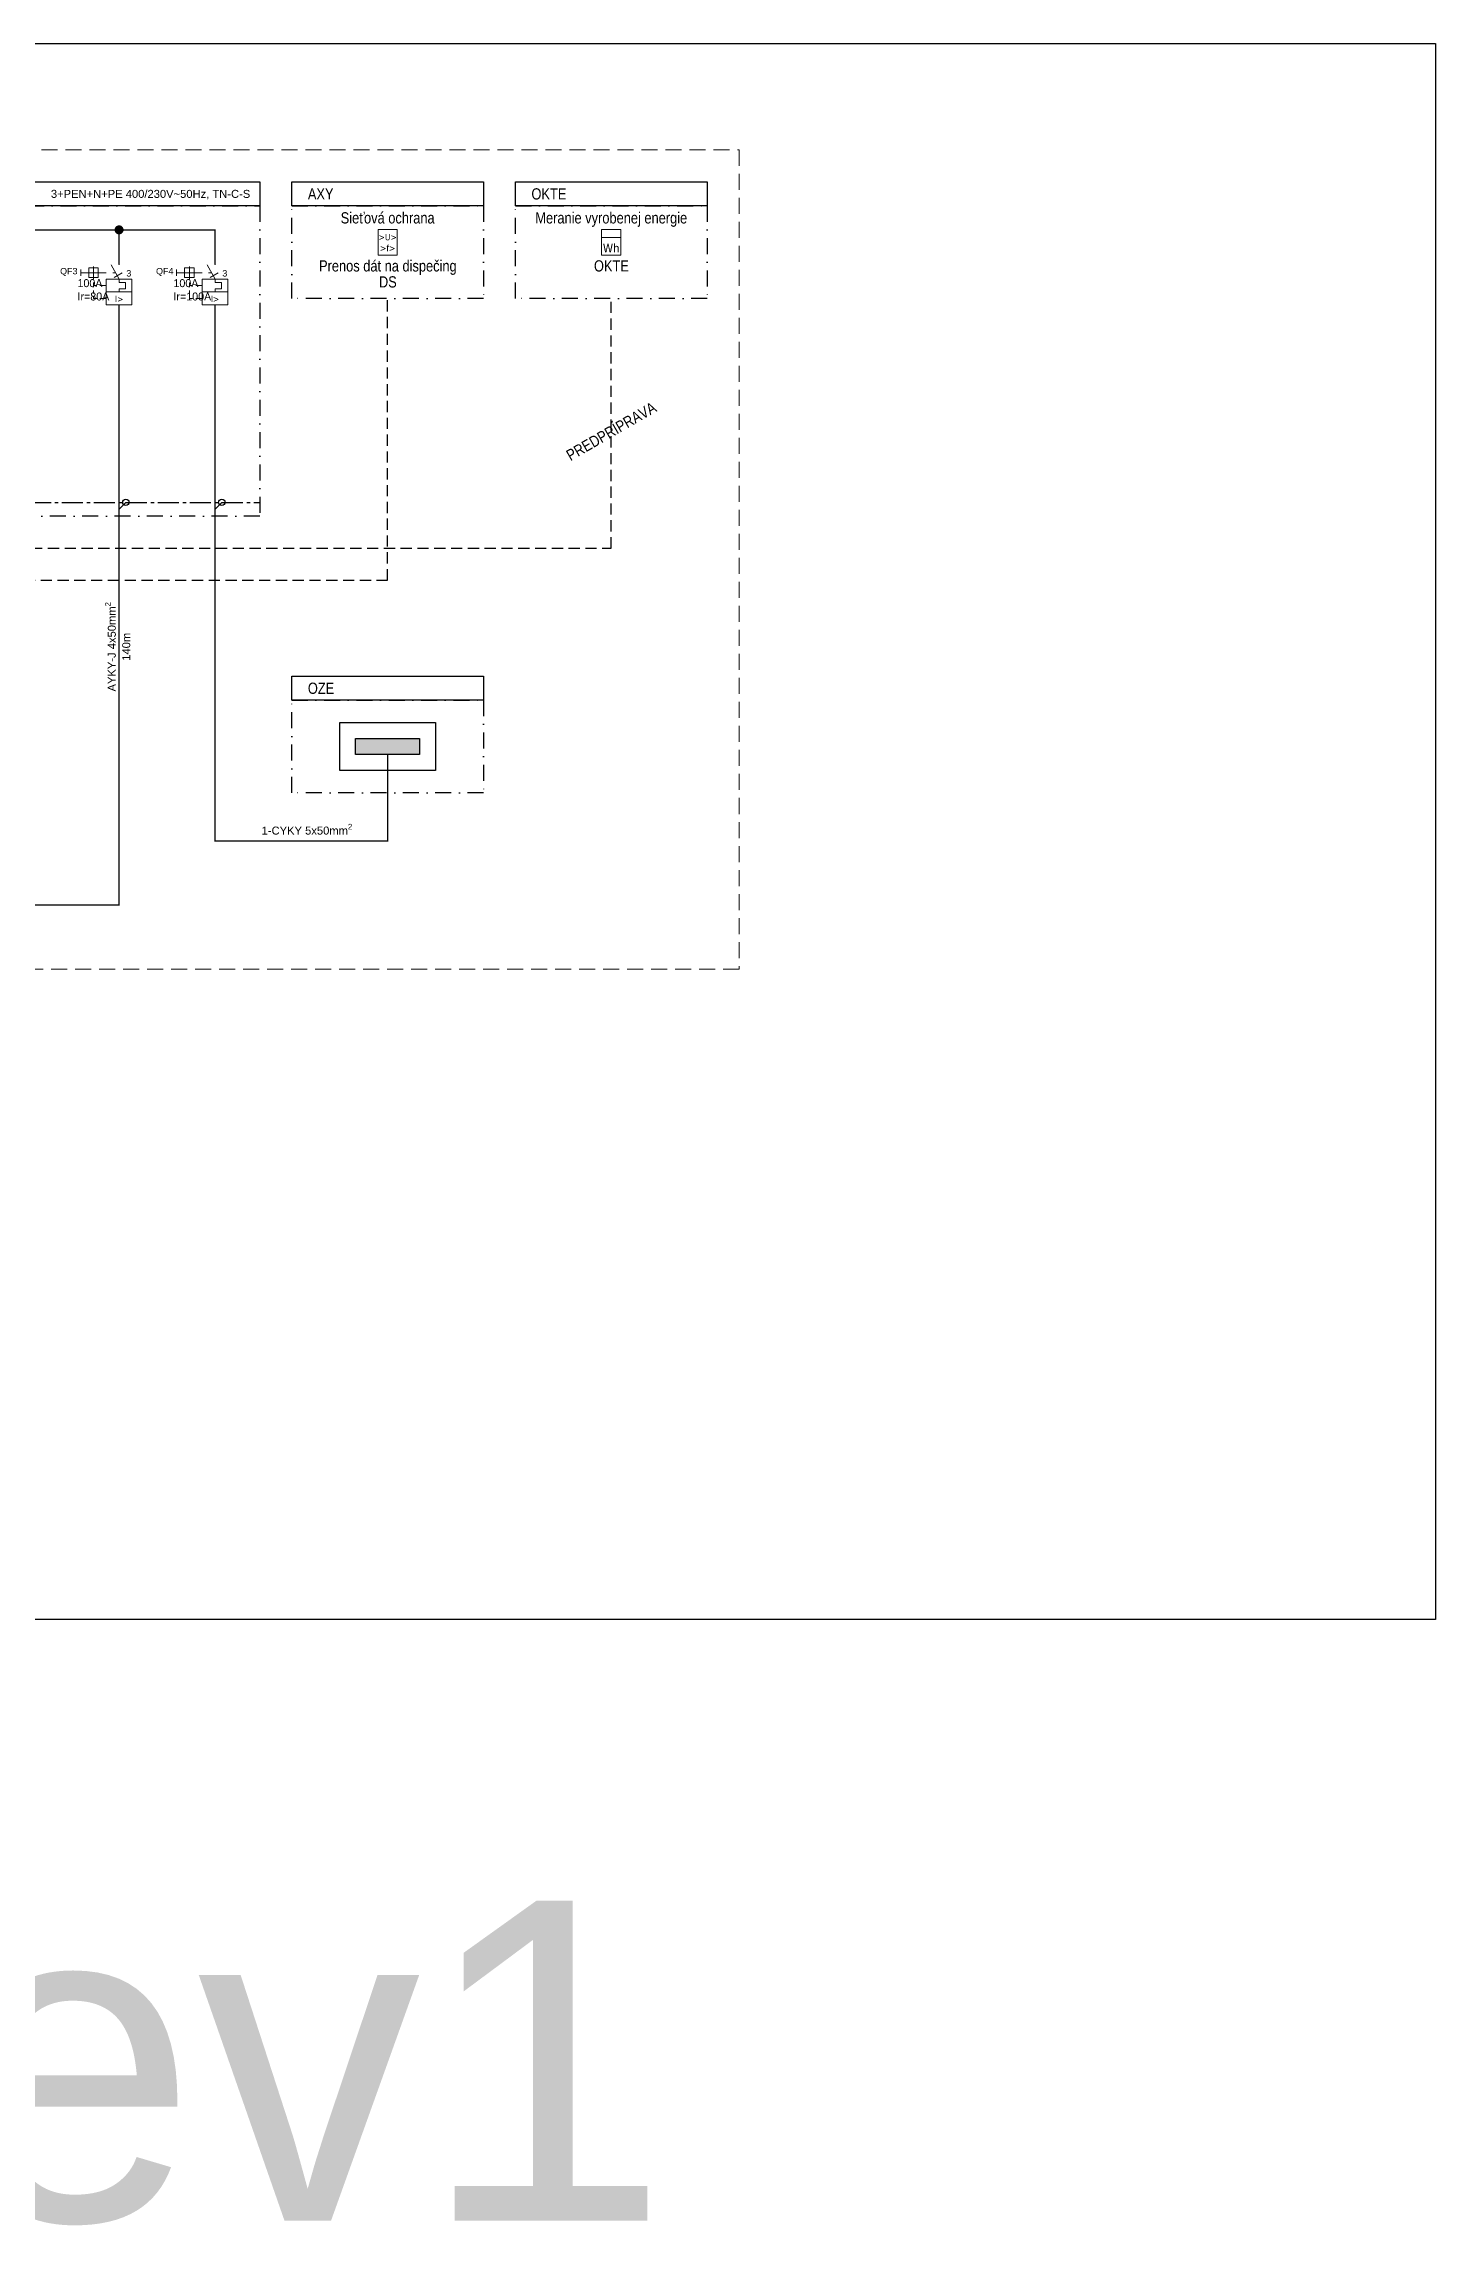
# Model space of a CAD drawing. Header units: millimetres. Extents: x -612 to 6794, y -5043 to 2163.
# Drawn here: x 936 to 1371, y -385 to 297 of the extents above; entities that cross this region are included whole.
import ezdxf
from ezdxf.enums import TextEntityAlignment as Align

# ---------------------------------------------------------------- set-up
doc = ezdxf.new("R2018")
doc.units = ezdxf.units.MM
doc.header["$MEASUREMENT"] = 0
for name, pattern in [('EPL_DASHLONGDOT', [1, 0.66, -0.12, 0.1, -0.12]), ('ČERCHOVANÁ', [1, 0.5, -0.25, 0, -0.25]), ('ČÁRKOVANÁ', [0.75, 0.5, -0.25])]:
    doc.linetypes.add(name, pattern=pattern)
for name, color, linetype in [('22kV', 34, 'Continuous'), ('400V', 7, 'Continuous'), ('Kable', 7, 'Continuous'), ('Pístroj_OZN', 230, 'Continuous'), ('RS', 40, 'Continuous')]:
    doc.layers.add(name, color=color, linetype=linetype)
for name, color, linetype, lineweight in [('EPLAN100', 7, 'Continuous', 50), ('EPLAN301', 7, 'Continuous', 25), ('Prístroj', 7, 'Continuous', 13)]:
    doc.layers.add(name, color=color, linetype=linetype, lineweight=lineweight)
doc.styles.get("Standard").update_dxf_attribs({"font": 'arial.ttf'})
doc.styles.add('styl2', font='ARIALN.TTF', dxfattribs={"width": 0.85})
doc.styles.add('Tahoma', font='tahoma.ttf')

# ---------------------------------------------------------------- blocks, each defined once
blk = doc.blocks.new('Výkonový istič')
at = {"layer": 'Prístroj', "color": 0, "ltscale": 4}
for p, q in [((0, -3.5), (0, 0)), ((-12, -5), (-12, -7)), ((-12, -6), (-10.5, -6)), ((-10.5, -6), (-4, -6)), ((-8, -4), (-8, -8)), ((-2.5, -3.5), (0, -8)), ((-2, -6), (-1, -6)), ((-1.5, -7.5), (1, -6)), ((-8, -9), (-8, -10)), ((-8, -10), (-7, -10)), ((-8, -10), (-8, -10.5)), ((-8, -11.5), (-8, -12.5)), ((-8, -13.5), (-8, -14)), ((-6, -10), (-4, -10)), ((-7, -14), (-8, -14)), ((-6, -14), (-4, -14))]:
    blk.add_line(p, q, dxfattribs=at)
for points in [[(-9.5, -7.5), (-6.5, -7.5), (-6.5, -4.5), (-9.5, -4.5)], [(-4, -12), (4, -12), (4, -8), (-4, -8)], [(-4, -16), (4, -16), (4, -12), (-4, -12)]]:
    blk.add_lwpolyline(points, close=True, dxfattribs=at)
blk.add_lwpolyline([(0, -8), (0, -9), (2, -9), (2, -11), (0, -11), (0, -12)], dxfattribs=at)
at = {"lineweight": 30, "flags": 104}
blk.add_attdef('POPIS', text='', height=1.8, dxfattribs=at).set_placement((-13, -5), align=Align.TOP_RIGHT)
at = {"color": 0}
blk.add_attdef('POCET_POLOV', (2.26309, -7.17774), '', height=2, dxfattribs=at)
at = {"layer": 'Prístroj', "color": 0, "style": 'Tahoma'}
blk.add_text('I>', height=1.9629, dxfattribs=at).set_placement((0, -14.19629), align=Align.MIDDLE_CENTER)
at = {"layer": 'Pístroj_OZN'}
blk.add_attdef('OZNACENIE', text='', height=2, dxfattribs=at).set_placement((-13, -3.5), align=Align.RIGHT)

msp = doc.modelspace()

# ---------------------------------------------------------------- hatches: boundary and pattern name
at = {"transparency": 33554549}
h = msp.add_hatch(color=7, dxfattribs=at)
h.dxf.hatch_style = 1
h.paths.add_polyline_path([(1053.51, 74.5), (1053.51, 79.5), (1033.51, 79.5), (1033.51, 74.5)])

# ---------------------------------------------------------------- linework, layer by layer
for points in [[(161.83, 296.6), (1370.96, 296.6), (1370.96, -195.72), (161.83, -195.72)], [(1033.51, 79.5), (1053.51, 79.5), (1053.51, 74.5), (1033.51, 74.5)]]:
    msp.add_lwpolyline(points, close=True)
msp.add_lwpolyline([(1028.51, 84.5), (1058.51, 84.5), (1058.51, 69.5), (1028.51, 69.5), (1028.51, 84.5)])
at = {"layer": '22kV', "color": 0, "linetype": 'ČERCHOVANÁ', "ltscale": 10}
for points in [[(769.57, 245.91), (1003.57, 245.91), (1003.57, 148.95), (769.57, 148.95)], [(1013.57, 245.91), (1073.45, 245.91), (1073.45, 217.01), (1013.57, 217.01)], [(1083.45, 245.91), (1143.33, 245.91), (1143.33, 217.01), (1083.45, 217.01)], [(1013.57, 91.45), (1073.45, 91.45), (1073.45, 62.55), (1013.57, 62.55)]]:
    msp.add_lwpolyline(points, close=True, dxfattribs=at)
at = {"layer": '400V', "color": 230, "ltscale": 5}
for points in [[(769.57, 253.41), (1003.57, 253.41), (1003.57, 245.91), (769.57, 245.91)], [(1013.57, 253.41), (1073.45, 253.41), (1073.45, 245.91), (1013.57, 245.91)], [(1083.45, 253.41), (1143.33, 253.41), (1143.33, 245.91), (1083.45, 245.91)]]:
    msp.add_lwpolyline(points, close=True, dxfattribs=at)
at = {"layer": '400V', "const_width": 0.4, "flags": 128}
for points in [[(799.57, 222.53), (799.57, 238.41), (989.56, 238.39), (989.56, 227.52)], [(959.56, 227.53), (959.57, 238.41)], [(959.57, 215.02), (959.57, 27.47), (735.34, 27.47), (735.34, -13.04)], [(989.56, 215.02), (989.56, 148.95)], [(989.56, 148.95), (989.56, 47.48), (1043.51, 47.48), (1043.51, 74.5)]]:
    msp.add_lwpolyline(points, dxfattribs=at)
at = {"layer": '400V', "const_width": 1.29}
msp.add_lwpolyline([(960.34, 238.42, 1), (958.8, 238.42, 1), (960.34, 238.42, 0.272597)], format="xyb", dxfattribs=at)
at = {"layer": '400V', "color": 0, "ltscale": 5}
msp.add_lwpolyline([(1013.57, 98.95), (1073.45, 98.95), (1073.45, 91.45), (1013.57, 91.45)], close=True, dxfattribs=at)
at = {"layer": 'EPLAN100', "color": 94, "linetype": 'EPL_DASHLONGDOT', "lineweight": 30, "ltscale": 10, "true_color": 0x00a800}
msp.add_lwpolyline([(799.57, 151.16), (801.69, 153.28), (1003.57, 153.28)], dxfattribs=at)
at = {"layer": 'EPLAN100', "color": 94, "linetype": 'EPL_DASHLONGDOT', "lineweight": 30, "ltscale": 5, "true_color": 0x00a800}
for points in [[(959.57, 151.16), (961.69, 153.28)], [(989.56, 151.16), (991.69, 153.28)]]:
    msp.add_lwpolyline(points, dxfattribs=at)
at = {"layer": 'EPLAN301', "color": 94, "ltscale": 4, "true_color": 0x00a800}
for centre in [(961.69, 153.28), (991.69, 153.28)]:
    msp.add_circle(centre, 1, dxfattribs=at)
at = {"layer": 'Prístroj', "color": 0, "linetype": 'Continuous', "ltscale": 4}
msp.add_line((1110.39, 235.99), (1116.39, 235.99), dxfattribs=at)
at = {"layer": 'Prístroj', "color": 253, "linetype": 'ČÁRKOVANÁ', "ltscale": 10}
msp.add_lwpolyline([(522.85, 263.41), (1153.33, 263.41), (1153.33, 7.47), (830.27, 7.47), (830.27, -128.68), (280.69, -128.68), (280.69, 87.48)], dxfattribs=at)
at = {"layer": 'Prístroj', "color": 0, "linetype": 'Continuous', "ltscale": 4}
for points in [[(1040.51, 230.49), (1046.51, 230.49), (1046.51, 238.49), (1040.51, 238.49)], [(1110.39, 230.49), (1116.39, 230.49), (1116.39, 238.49), (1110.39, 238.49)]]:
    msp.add_lwpolyline(points, close=True, dxfattribs=at)
at = {"layer": 'RS', "linetype": 'ČÁRKOVANÁ', "ltscale": 7}
msp.add_lwpolyline([(819.57, 164.88), (819.57, 128.95), (1043.51, 128.95), (1043.51, 217.01)], dxfattribs=at)
at = {"layer": 'RS', "color": 193, "linetype": 'ČÁRKOVANÁ', "ltscale": 7}
msp.add_lwpolyline([(858.57, 164.88), (858.57, 138.95), (1113.39, 138.95), (1113.39, 217.01)], dxfattribs=at)

# ---------------------------------------------------------------- block references
at = {"layer": 'Prístroj'}
ref = msp.add_blockref('Výkonový istič', (959.57, 231.02), dxfattribs=at)
ref.add_attrib('POCET_POLOV', '3', (961.83, 223.84), dxfattribs={"layer": '0', "height": 2})
ref.add_attrib('OZNACENIE', 'QF3', dxfattribs={"layer": 'Pístroj_OZN', "height": 2}).set_placement((946.57, 224.52), align=Align.RIGHT)
lines = msp.add_mtext('100A\\PIr=80A', dxfattribs={"layer": '0', "insert": (946.57, 223.02), "char_height": 2.5, "attachment_point": 1})
ref.add_attrib('POPIS', '', (946.57, 223.02), dxfattribs={"flags": 104}).embed_mtext(lines)
ref = msp.add_blockref('Výkonový istič', (989.56, 231.02), dxfattribs=at)
ref.add_attrib('POCET_POLOV', '3', (991.83, 223.84), dxfattribs={"layer": '0', "height": 2})
ref.add_attrib('OZNACENIE', 'QF4', dxfattribs={"layer": 'Pístroj_OZN', "height": 2}).set_placement((976.56, 224.52), align=Align.RIGHT)
lines = msp.add_mtext('100A\\PIr=100A', dxfattribs={"layer": '0', "insert": (976.56, 223.02), "char_height": 2.5, "attachment_point": 1})
ref.add_attrib('POPIS', '', (976.56, 223.02), dxfattribs={"flags": 104}).embed_mtext(lines)

# ---------------------------------------------------------------- texts
at = {"insert": (300.93, -283.63), "char_height": 100, "attachment_point": 1}
msp.add_mtext_dynamic_manual_height_columns('IRONAL rev1', width=842.1763, gutter_width=10, heights=[0], dxfattribs=at)
at = {"layer": '22kV', "color": 230, "style": 'styl2'}
for s, p in [('AXY', (1018.57, 249.66)), ('OKTE', (1088.45, 249.66))]:
    msp.add_text(s, height=3.5, dxfattribs=at).set_placement(p, align=Align.MIDDLE_LEFT)
at = {"layer": '22kV', "color": 0, "style": 'styl2'}
msp.add_text('OZE', height=3.5, dxfattribs=at).set_placement((1018.57, 95.2), align=Align.MIDDLE_LEFT)
at = {"layer": '400V', "color": 251, "lineweight": 13}
msp.add_text('3+PEN+N+PE 400/230V~50Hz, TN-C-S', height=2.5, dxfattribs=at).set_placement((1000.57, 249.66), align=Align.MIDDLE_RIGHT)
at = {"layer": '400V', "style": 'styl2'}
for s, p in [('Sieťová ochrana', (1043.51, 242.16)), ('Meranie vyrobenej energie', (1113.39, 242.16)), ('Prenos dát na dispečing', (1043.57, 227.16)), ('OKTE', (1113.45, 227.16)), ('DS', (1043.57, 222.16))]:
    msp.add_text(s, height=3.5, dxfattribs=at).set_placement(p, align=Align.MIDDLE_CENTER)
msp.add_text('PREDPRÍPRAVA', height=3.5, rotation=30, dxfattribs=at).set_placement((1113.39, 175.48), align=Align.MIDDLE_CENTER)
at = {"layer": 'Kable', "color": 230, "linetype": 'Continuous', "char_height": 2.5, "width": 45.6568, "rotation": 90}
for s, insert, attachment_point in [('\\A1;AYKY-J 4x50mm{\\H0.7x;\\S2^ ;}', (958.57, 108.16), 8), ('\\A1;140m', (960.56, 108.16), 2)]:
    msp.add_mtext(s, dxfattribs=dict(at, insert=insert, attachment_point=attachment_point))
at = {"layer": 'Kable', "color": 230, "linetype": 'Continuous', "insert": (1018.29, 49.44), "char_height": 2.5, "width": 45.6568, "attachment_point": 8}
msp.add_mtext('\\A1;1-CYKY 5x50mm{\\H0.7x;\\S2^ ;}', dxfattribs=at)
at = {"layer": 'Prístroj', "style": 'Tahoma'}
for s, height, p in [('>U>', 2, (1043.51, 236.16)), ('>f>', 2, (1043.51, 232.72)), ('Wh', 2.726, (1113.39, 232.72))]:
    msp.add_text(s, height=height, dxfattribs=at).set_placement(p, align=Align.MIDDLE_CENTER)

doc.saveas('drawing.dxf')
